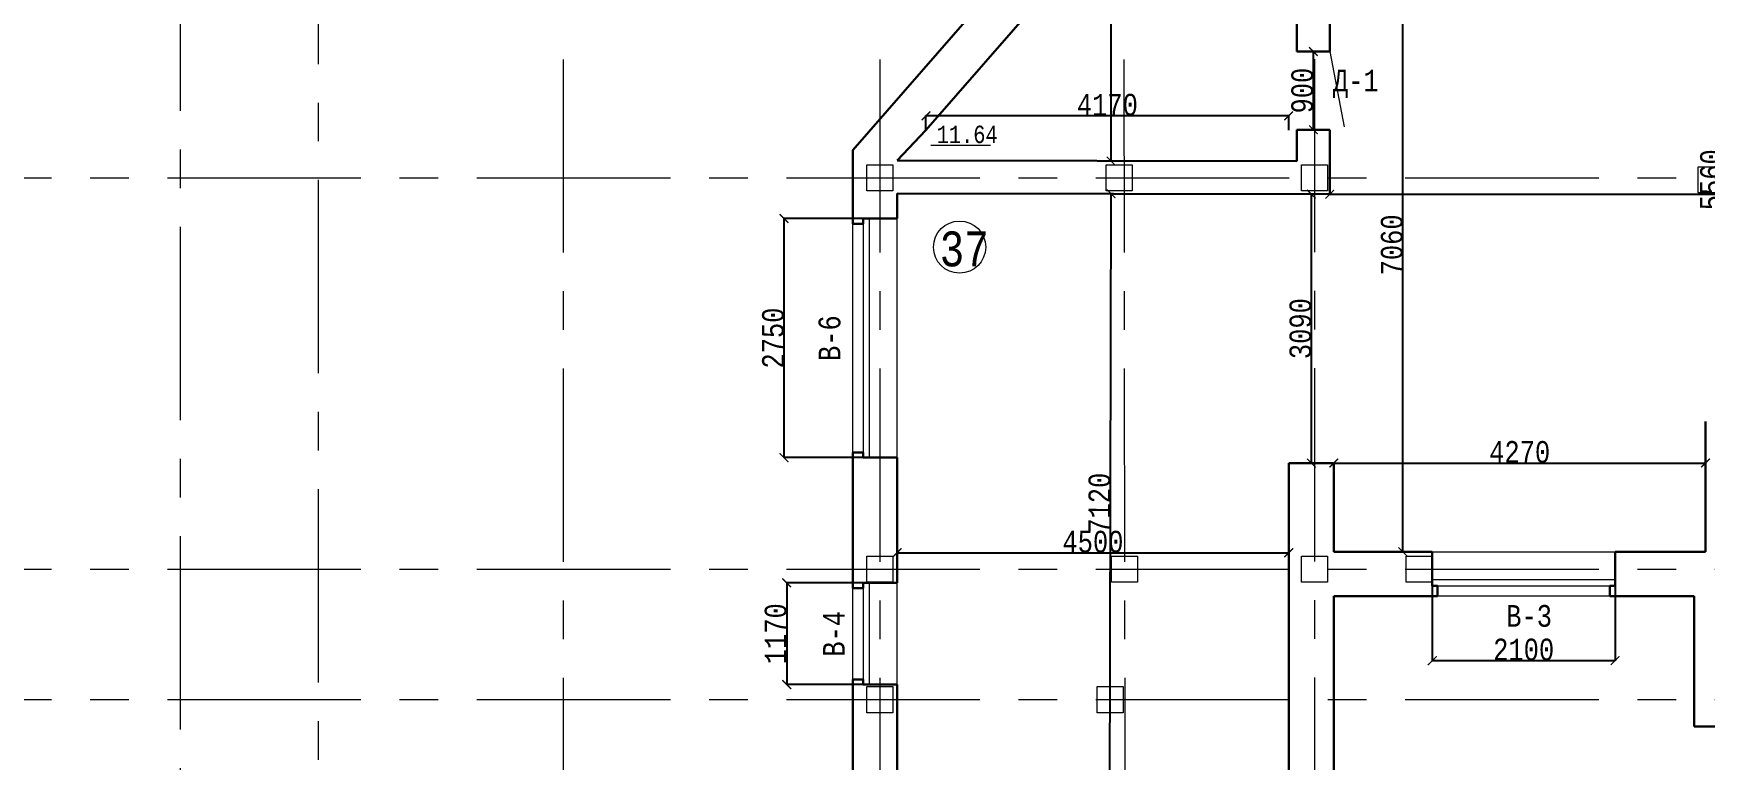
# Model space of a CAD drawing. Header units: millimetres. Extents: x -689206 to 4969298, y -1019800 to 703299.
# Drawn here: x 53388 to 72604, y -647457 to -639095 of the extents above; entities that cross this region are included whole.
import ezdxf

# ---------------------------------------------------------------- set-up
doc = ezdxf.new("R2010")
doc.units = ezdxf.units.MM
doc.linetypes.add('JIS_02_4.0', pattern=[5.5, 4, -1.5])
doc.linetypes.add('осеваяX2', pattern=[101.6, 63.5, -12.7, 12.7, -12.7])
for name, color, linetype, lineweight in [('несущие', 7, 'Continuous', 30), ('ОКНА', 250, 'Continuous', 20), ('ПЕРЕГОРОДКИ', 252, 'Continuous', 9), ('РАЗМЕРЫ', 7, 'Continuous', 9), ('сваи', 7, 'JIS_02_4.0', 30), ('стены', 7, 'Continuous', 20)]:
    doc.layers.add(name, color=color, linetype=linetype, lineweight=lineweight)
doc.layers.add('четотам', color=7, linetype='Continuous')
doc.styles.add('Аннотативный', font='isocteur.ttf', dxfattribs={"width": 0.7, "height": 250})
doc.dimstyles.new('Аннотативный', dxfattribs={"dimscale": 0, "dimtxt": 250, "dimasz": 100, "dimexe": 1.25, "dimexo": 0.625, "dimtad": 1, "dimdec": 0, "dimtxsty": 'Аннотативный', "dimblk": 'ARCHTICK', "dimcen": 2.5, "dimadec": 0, "dimazin": 0, "dimtfac": 1, "dimtdec": 0, "dimtmove": 0, "dimatfit": 3, "dimfxl": 1, "dimarcsym": 0})

# ---------------------------------------------------------------- blocks, each defined once
blk = doc.blocks.new('_ArchTick')
at = {"color": 0, "linetype": 'ByBlock', "const_width": 0.15}
blk.add_lwpolyline([(-0.5, -0.5), (0.5, 0.5)], dxfattribs=at)
blk = doc.blocks.new('*D2707')
at = {"layer": 'Defpoints', "color": 0, "lineweight": 5, "transparency": 16777216}
for p in [(72604, -644036), (68332, -644727), (72604, -644727)]:
    blk.add_point(p, dxfattribs=at)
at = {"layer": 'стены', "color": 0, "lineweight": -2, "transparency": 16777216}
for p, q in [((68332, -644726), (68332, -644035)), ((68332, -644036), (72604, -644036)), ((72604, -644726), (72604, -644035))]:
    blk.add_line(p, q, dxfattribs=at)
at = {"layer": 'стены', "color": 0, "lineweight": -2, "transparency": 16777216, "xscale": 100, "yscale": 100, "zscale": 100, "rotation": 180}
blk.add_blockref('_ArchTick', (68332, -644036), dxfattribs=at)
at = {"layer": 'стены', "color": 0, "lineweight": -2, "transparency": 16777216, "xscale": 100, "yscale": 100, "zscale": 100}
blk.add_blockref('_ArchTick', (72604, -644036), dxfattribs=at)
at = {"layer": 'стены', "color": 0, "lineweight": 5, "transparency": 16777216, "insert": (70468, -643910), "char_height": 250, "attachment_point": 5, "style": 'Аннотативный'}
blk.add_mtext('4270', dxfattribs=at)
blk = doc.blocks.new('*D2709')
at = {"layer": 'Defpoints', "color": 0, "lineweight": 5, "transparency": 16777216}
for p in [(63645, -640043), (63645, -640206), (67814, -640206)]:
    blk.add_point(p, dxfattribs=at)
at = {"layer": 'стены', "color": 0, "lineweight": -2, "transparency": 16777216}
for p, q in [((63645, -640206), (63645, -640041)), ((67814, -640043), (63645, -640043)), ((67814, -640206), (67814, -640041))]:
    blk.add_line(p, q, dxfattribs=at)
at = {"layer": 'стены', "color": 0, "lineweight": -2, "transparency": 16777216, "xscale": 100, "yscale": 100, "zscale": 100, "rotation": 180}
blk.add_blockref('_ArchTick', (63645, -640043), dxfattribs=at)
at = {"layer": 'стены', "color": 0, "lineweight": -2, "transparency": 16777216, "xscale": 100, "yscale": 100, "zscale": 100}
blk.add_blockref('_ArchTick', (67814, -640043), dxfattribs=at)
at = {"layer": 'стены', "color": 0, "lineweight": 5, "transparency": 16777216, "insert": (65730, -639917), "char_height": 250, "attachment_point": 5, "style": 'Аннотативный'}
blk.add_mtext('4170', dxfattribs=at)
blk = doc.blocks.new('*D2771')
at = {"layer": 'Defpoints', "color": 0, "lineweight": 5, "transparency": 16777216}
for p in [(65773, -640940), (65773, -640940), (65759, -648057)]:
    blk.add_point(p, dxfattribs=at)
at = {"layer": 'ОКНА', "color": 0, "lineweight": -2, "transparency": 16777216}
for p, q in [((65759, -648057), (65773, -640940)), ((65774, -640940), (65774, -640940)), ((65759, -648057), (65760, -648057))]:
    blk.add_line(p, q, dxfattribs=at)
at = {"layer": 'ОКНА', "color": 0, "lineweight": -2, "transparency": 16777216, "xscale": 100, "yscale": 100, "zscale": 100}
for p, rotation in [((65773, -640940), 89.88563864919588), ((65759, -648057), 269.8856386491959)]:
    blk.add_blockref('_ArchTick', p, dxfattribs=dict(at, rotation=rotation))
at = {"layer": 'ОКНА', "color": 0, "lineweight": 5, "transparency": 16777216, "insert": (65640, -644498), "char_height": 250, "attachment_point": 5, "rotation": 89.8856, "style": 'Аннотативный'}
blk.add_mtext('7120', dxfattribs=at)
blk = doc.blocks.new('*D2772')
at = {"layer": 'Defpoints', "color": 0, "lineweight": 5, "transparency": 16777216}
for p in [(63314, -644694), (67814, -644694), (67814, -645067)]:
    blk.add_point(p, dxfattribs=at)
at = {"layer": 'ОКНА', "color": 0, "lineweight": -2, "transparency": 16777216}
for p, q in [((63314, -644695), (63314, -645068)), ((67814, -644695), (67814, -645068)), ((63314, -645067), (67814, -645067))]:
    blk.add_line(p, q, dxfattribs=at)
at = {"layer": 'ОКНА', "color": 0, "lineweight": -2, "transparency": 16777216, "xscale": 100, "yscale": 100, "zscale": 100, "rotation": 180}
blk.add_blockref('_ArchTick', (63314, -645067), dxfattribs=at)
at = {"layer": 'ОКНА', "color": 0, "lineweight": -2, "transparency": 16777216, "xscale": 100, "yscale": 100, "zscale": 100}
blk.add_blockref('_ArchTick', (67814, -645067), dxfattribs=at)
at = {"layer": 'ОКНА', "color": 0, "lineweight": 5, "transparency": 16777216, "insert": (65564, -644942), "char_height": 250, "attachment_point": 5, "style": 'Аннотативный'}
blk.add_mtext('4500', dxfattribs=at)
blk = doc.blocks.new('*D2819')
at = {"layer": 'Defpoints', "color": 0, "linetype": 'ByBlock', "lineweight": 5, "transparency": 16777216}
for p in [(62014, -641224), (63314, -641224), (63314, -643974)]:
    blk.add_point(p, dxfattribs=at)
at = {"layer": 'РАЗМЕРЫ', "color": 0, "linetype": 'ByBlock', "lineweight": -2, "transparency": 16777216}
for p, q in [((63314, -641224), (62013, -641224)), ((62014, -643974), (62014, -641224)), ((63314, -643974), (62013, -643974))]:
    blk.add_line(p, q, dxfattribs=at)
at = {"layer": 'РАЗМЕРЫ', "color": 0, "linetype": 'ByBlock', "lineweight": -2, "transparency": 16777216, "xscale": 100, "yscale": 100, "zscale": 100}
for p, rotation in [((62014, -641224), 90), ((62014, -643974), 270)]:
    blk.add_blockref('_ArchTick', p, dxfattribs=dict(at, rotation=rotation))
at = {"layer": 'РАЗМЕРЫ', "color": 0, "linetype": 'ByBlock', "lineweight": 5, "transparency": 16777216, "insert": (61889, -642599), "char_height": 250, "attachment_point": 5, "rotation": 90, "style": 'Аннотативный'}
blk.add_mtext('2750', dxfattribs=at)
blk = doc.blocks.new('*D2820')
at = {"layer": 'Defpoints', "color": 0, "linetype": 'ByBlock', "lineweight": 5, "transparency": 16777216}
for p in [(63314, -645414), (62045, -646584), (63314, -646584)]:
    blk.add_point(p, dxfattribs=at)
at = {"layer": 'РАЗМЕРЫ', "color": 0, "linetype": 'ByBlock', "lineweight": -2, "transparency": 16777216}
for p, q in [((63314, -645414), (62044, -645414)), ((62045, -645414), (62045, -646584)), ((63314, -646584), (62044, -646584))]:
    blk.add_line(p, q, dxfattribs=at)
at = {"layer": 'РАЗМЕРЫ', "color": 0, "linetype": 'ByBlock', "lineweight": -2, "transparency": 16777216, "xscale": 100, "yscale": 100, "zscale": 100}
for p, rotation in [((62045, -645414), 90), ((62045, -646584), 270)]:
    blk.add_blockref('_ArchTick', p, dxfattribs=dict(at, rotation=rotation))
at = {"layer": 'РАЗМЕРЫ', "color": 0, "linetype": 'ByBlock', "lineweight": 5, "transparency": 16777216, "insert": (61919, -645999), "char_height": 250, "attachment_point": 5, "rotation": 90, "style": 'Аннотативный'}
blk.add_mtext('1170', dxfattribs=at)
blk = doc.blocks.new('*D2792')
at = {"layer": 'Defpoints', "color": 0, "linetype": 'ByBlock', "lineweight": 5, "transparency": 16777216}
for p in [(69464, -645057), (71564, -645057), (71564, -646308)]:
    blk.add_point(p, dxfattribs=at)
at = {"layer": 'РАЗМЕРЫ', "color": 0, "linetype": 'ByBlock', "lineweight": -2, "transparency": 16777216}
for p, q in [((69464, -645058), (69464, -646309)), ((71564, -645058), (71564, -646309)), ((69464, -646308), (71564, -646308))]:
    blk.add_line(p, q, dxfattribs=at)
at = {"layer": 'РАЗМЕРЫ', "color": 0, "linetype": 'ByBlock', "lineweight": -2, "transparency": 16777216, "xscale": 100, "yscale": 100, "zscale": 100, "rotation": 180}
blk.add_blockref('_ArchTick', (69464, -646308), dxfattribs=at)
at = {"layer": 'РАЗМЕРЫ', "color": 0, "linetype": 'ByBlock', "lineweight": -2, "transparency": 16777216, "xscale": 100, "yscale": 100, "zscale": 100}
blk.add_blockref('_ArchTick', (71564, -646308), dxfattribs=at)
at = {"layer": 'РАЗМЕРЫ', "color": 0, "linetype": 'ByBlock', "lineweight": 5, "transparency": 16777216, "insert": (70514, -646182), "char_height": 250, "attachment_point": 5, "style": 'Аннотативный'}
blk.add_mtext('2100', dxfattribs=at)
blk = doc.blocks.new('*D2860')
at = {"layer": 'Defpoints', "color": 0, "linetype": 'ByBlock', "lineweight": 5, "transparency": 16777216}
for p in [(68899, -637997), (69126, -637997), (68898, -645057)]:
    blk.add_point(p, dxfattribs=at)
at = {"layer": 'РАЗМЕРЫ', "color": 0, "linetype": 'ByBlock', "lineweight": -2, "transparency": 16777216}
for p, q in [((68899, -637997), (69127, -637997)), ((69125, -645057), (69126, -637997)), ((68899, -645057), (69127, -645057))]:
    blk.add_line(p, q, dxfattribs=at)
at = {"layer": 'РАЗМЕРЫ', "color": 0, "linetype": 'ByBlock', "lineweight": -2, "transparency": 16777216, "xscale": 100, "yscale": 100, "zscale": 100}
for p, rotation in [((69126, -637997), 89.99630299813984), ((69125, -645057), 269.9963029981398)]:
    blk.add_blockref('_ArchTick', p, dxfattribs=dict(at, rotation=rotation))
at = {"layer": 'РАЗМЕРЫ', "color": 0, "linetype": 'ByBlock', "lineweight": 5, "transparency": 16777216, "insert": (69000, -641527), "char_height": 250, "attachment_point": 5, "rotation": 89.9963, "style": 'Аннотативный'}
blk.add_mtext('7060', dxfattribs=at)
blk = doc.blocks.new('*D2918')
at = {"layer": 'Defpoints', "color": 0, "lineweight": 5, "ltscale": 150, "transparency": 16777216}
for p in [(68097, -639303), (68097, -639303), (68097, -640203)]:
    blk.add_point(p, dxfattribs=at)
at = {"layer": 'РАЗМЕРЫ', "color": 0, "lineweight": -2, "ltscale": 150, "transparency": 16777216}
for p, q in [((68097, -639303), (68098, -639303)), ((68097, -640203), (68097, -639303)), ((68097, -640203), (68098, -640203))]:
    blk.add_line(p, q, dxfattribs=at)
at = {"layer": 'РАЗМЕРЫ', "color": 0, "lineweight": -2, "ltscale": 150, "transparency": 16777216, "xscale": 100, "yscale": 100, "zscale": 100}
for p, rotation in [((68097, -639303), 90), ((68097, -640203), 270)]:
    blk.add_blockref('_ArchTick', p, dxfattribs=dict(at, rotation=rotation))
at = {"layer": 'РАЗМЕРЫ', "color": 0, "lineweight": 5, "ltscale": 150, "transparency": 16777216, "insert": (67971, -639753), "char_height": 250, "attachment_point": 5, "rotation": 90, "style": 'Аннотативный'}
blk.add_mtext('900', dxfattribs=at)
blk = doc.blocks.new('*D2920')
at = {"layer": 'Defpoints', "color": 0, "lineweight": 5, "ltscale": 150, "transparency": 16777216}
for p in [(65773, -636281), (67914, -636281), (67906, -640564)]:
    blk.add_point(p, dxfattribs=at)
at = {"layer": 'РАЗМЕРЫ', "color": 0, "lineweight": -2, "ltscale": 150, "transparency": 16777216}
for p, q in [((67914, -636281), (65772, -636281)), ((65773, -640564), (65773, -636281)), ((67905, -640564), (65772, -640564))]:
    blk.add_line(p, q, dxfattribs=at)
at = {"layer": 'РАЗМЕРЫ', "color": 0, "lineweight": -2, "ltscale": 150, "transparency": 16777216, "xscale": 100, "yscale": 100, "zscale": 100}
for p, rotation in [((65773, -636281), 90), ((65773, -640564), 270)]:
    blk.add_blockref('_ArchTick', p, dxfattribs=dict(at, rotation=rotation))
at = {"layer": 'РАЗМЕРЫ', "color": 0, "lineweight": 5, "ltscale": 150, "transparency": 16777216, "insert": (65647, -638422), "char_height": 250, "attachment_point": 5, "rotation": 90, "style": 'Аннотативный'}
blk.add_mtext('4280', dxfattribs=at)
blk = doc.blocks.new('*D2921')
at = {"layer": 'Defpoints', "color": 0, "lineweight": 5, "ltscale": 150, "transparency": 16777216}
for p in [(68075, -640944), (68075, -640944), (68069, -644036)]:
    blk.add_point(p, dxfattribs=at)
at = {"layer": 'РАЗМЕРЫ', "color": 0, "lineweight": -2, "ltscale": 150, "transparency": 16777216}
for p, q in [((68075, -644036), (68075, -640944)), ((68076, -640944), (68077, -640944)), ((68070, -644036), (68077, -644036))]:
    blk.add_line(p, q, dxfattribs=at)
at = {"layer": 'РАЗМЕРЫ', "color": 0, "lineweight": -2, "ltscale": 150, "transparency": 16777216, "xscale": 100, "yscale": 100, "zscale": 100}
for p, rotation in [((68075, -640944), 90), ((68075, -644036), 270)]:
    blk.add_blockref('_ArchTick', p, dxfattribs=dict(at, rotation=rotation))
at = {"layer": 'РАЗМЕРЫ', "color": 0, "lineweight": 5, "ltscale": 150, "transparency": 16777216, "insert": (67950, -642490), "char_height": 250, "attachment_point": 5, "rotation": 90, "style": 'Аннотативный'}
blk.add_mtext('3090', dxfattribs=at)
blk = doc.blocks.new('*D2912')
at = {"layer": 'Defpoints', "color": 0, "lineweight": 5, "ltscale": 15000, "transparency": 16777216}
for p in [(72794, -637997), (72794, -637997), (72794, -643560)]:
    blk.add_point(p, dxfattribs=at)
at = {"layer": 'сваи', "color": 0, "lineweight": -2, "ltscale": 15000, "transparency": 16777216}
for p, q in [((72794, -643560), (72794, -637997)), ((72795, -637997), (72796, -637997)), ((72795, -643560), (72796, -643560))]:
    blk.add_line(p, q, dxfattribs=at)
at = {"layer": 'сваи', "color": 0, "lineweight": -2, "ltscale": 15000, "transparency": 16777216, "xscale": 100, "yscale": 100, "zscale": 100}
for p, rotation in [((72794, -637997), 90), ((72794, -643560), 270)]:
    blk.add_blockref('_ArchTick', p, dxfattribs=dict(at, rotation=rotation))
at = {"layer": 'сваи', "color": 0, "lineweight": 5, "ltscale": 15000, "transparency": 16777216, "insert": (72669, -640778), "char_height": 250, "attachment_point": 5, "rotation": 90, "style": 'Аннотативный'}
blk.add_mtext('5560', dxfattribs=at)
blk = doc.blocks.new('*D2914')
at = {"layer": 'Defpoints', "color": 0, "lineweight": 5, "ltscale": 15000, "transparency": 16777216}
for p in [(68285, -640945), (84584, -640945), (84584, -640945)]:
    blk.add_point(p, dxfattribs=at)
at = {"layer": 'сваи', "color": 0, "lineweight": -2, "ltscale": 15000, "transparency": 16777216}
for p, q in [((68285, -640945), (68285, -640946)), ((68285, -640945), (84584, -640945)), ((84584, -640944), (84584, -640944))]:
    blk.add_line(p, q, dxfattribs=at)
at = {"layer": 'сваи', "color": 0, "lineweight": -2, "ltscale": 15000, "transparency": 16777216, "xscale": 100, "yscale": 100, "zscale": 100, "rotation": 180}
blk.add_blockref('_ArchTick', (68285, -640945), dxfattribs=at)
at = {"layer": 'сваи', "color": 0, "lineweight": -2, "ltscale": 15000, "transparency": 16777216, "xscale": 100, "yscale": 100, "zscale": 100}
blk.add_blockref('_ArchTick', (84584, -640945), dxfattribs=at)
at = {"layer": 'сваи', "color": 0, "lineweight": 5, "ltscale": 15000, "transparency": 16777216, "insert": (76435, -640819), "char_height": 250, "attachment_point": 5, "style": 'Аннотативный'}
blk.add_mtext('16300', dxfattribs=at)

msp = doc.modelspace()

# ---------------------------------------------------------------- linework, layer by layer
at = {"layer": 'несущие', "color": 0}
for p, q in [((63314.2, -640554.9), (63645.1, -640206.3)), ((69464.2, -645056.9), (68332.2, -645056.9)), ((69464.2, -645056.9), (69464.2, -645446.9)), ((72604.2, -645056.9), (71564.2, -645056.9)), ((63314.2, -645414.3), (62924.2, -645414.3)), ((69464.2, -645446.9), (69524.2, -645446.9)), ((69524.2, -645446.9), (69524.2, -645566.9)), ((68332.2, -645566.9), (69524.2, -645566.9)), ((71504.2, -645566.9), (72474.2, -645566.9)), ((72474.2, -647066.9), (72474.2, -645566.9)), ((62924.2, -646524.3), (62804.2, -646524.3)), ((62924.2, -646584.3), (62924.2, -646524.3)), ((63314.2, -646584.3), (62924.2, -646584.3)), ((72474.2, -647066.9), (73193.3, -647066.9))]:
    msp.add_line(p, q, dxfattribs=at)
at = {"layer": 'несущие', "color": 18, "linetype": 'ByBlock', "lineweight": 30, "true_color": 0x000000}
msp.add_line((62924.2, -643973.9), (63314.2, -643973.9), dxfattribs=at)
at = {"layer": 'ОКНА', "color": 18, "lineweight": 13, "true_color": 0x000000}
for p, q in [((62994.2, -641223.9), (62994.2, -643973.9)), ((62924.2, -641283.9), (62924.2, -643913.9)), ((62994.2, -645414.3), (62994.2, -646584.3)), ((62924.2, -645474.3), (62924.2, -646584.3))]:
    msp.add_line(p, q, dxfattribs=at)
at = {"layer": 'ОКНА', "color": 0, "lineweight": 13}
for p, q in [((69464.2, -645056.9), (71564.2, -645056.9)), ((63314.2, -646584.3), (63314.2, -645406.9)), ((71504.2, -645566.9), (69524.2, -645566.9))]:
    msp.add_line(p, q, dxfattribs=at)
at = {"layer": 'ОКНА', "lineweight": 13}
for p, q in [((69464.2, -645376.9), (71564.2, -645376.9)), ((69464.2, -645446.9), (71504.2, -645446.9))]:
    msp.add_line(p, q, dxfattribs=at)
at = {"layer": 'ПЕРЕГОРОДКИ', "linetype": 'ByBlock', "lineweight": 9, "ltscale": 35}
msp.add_line((68284.9, -639302.6), (68451.5, -640169.5), dxfattribs=at)
at = {"layer": 'РАЗМЕРЫ', "linetype": 'осеваяX2', "lineweight": 5, "ltscale": 35}
for p, q in [((56664.2, -657227.2), (56664.2, -607389.5)), ((59474.8, -607389.5), (59474.8, -657227.2)), ((65866.3, -607389.5), (65946.3, -657227.2)), ((68110.3, -607385.9), (68110.3, -657227.2)), ((55074.8, -619984.9), (55074.8, -657227.2))]:
    msp.add_line(p, q, dxfattribs=at)
at = {"layer": 'РАЗМЕРЫ', "lineweight": 30, "ltscale": 150}
for p, q in [((68284.9, -639302.6), (67908.2, -639302.6)), ((67905.7, -640564.1), (67908.2, -640202.6)), ((67908.2, -640202.6), (68284.9, -640202.6))]:
    msp.add_line(p, q, dxfattribs=at)
at = {"layer": 'РАЗМЕРЫ'}
msp.add_line((63699.3, -640380.2), (64388.6, -640380.2), dxfattribs=at)
at = {"layer": 'РАЗМЕРЫ', "lineweight": 30}
for p, q in [((67905.7, -640564.1), (63314.2, -640554.9)), ((68284.9, -640944.8), (63314.2, -640934.9)), ((62924.2, -641223.9), (62924.2, -641283.9)), ((62924.2, -641283.9), (62804.2, -641283.9)), ((62804.2, -641283.9), (62924.2, -641283.9)), ((62924.2, -643913.9), (62804.2, -643913.9)), ((62924.2, -643973.9), (62924.2, -643913.9)), ((62924.2, -645414.3), (62924.2, -645474.3)), ((71564.2, -645446.9), (71504.2, -645446.9)), ((71504.2, -645446.9), (71504.2, -645566.9)), ((62804.2, -645474.3), (62924.2, -645474.3))]:
    msp.add_line(p, q, dxfattribs=at)
at = {"layer": 'РАЗМЕРЫ', "lineweight": 13}
for p, q in [((63314.2, -643973.9), (63314.2, -641223.9)), ((62804.2, -643913.9), (62804.2, -641283.9)), ((62804.2, -646524.3), (62804.2, -645474.3))]:
    msp.add_line(p, q, dxfattribs=at)
at = {"layer": 'РАЗМЕРЫ', "color": 0}
msp.add_line((72604.2, -645056.9), (71564.2, -645056.9), dxfattribs=at)
at = {"layer": 'стены', "linetype": 'осеваяX2', "lineweight": 5, "ltscale": 35}
for p, q in [((63114.2, -607389.5), (63114.2, -657227.2)), ((44261.5, -640754.9), (111314.2, -640754.9)), ((44261.5, -645256.9), (111314.2, -645256.9)), ((44261.5, -646756.9), (111314.2, -646756.9))]:
    msp.add_line(p, q, dxfattribs=at)
at = {"layer": 'стены'}
for p, q in [((62804.2, -640437.4), (66554.2, -636131.9)), ((62804.2, -640437.4), (66554.2, -636131.9)), ((62804.2, -641283.9), (62804.2, -640437.4)), ((62804.2, -641283.9), (62804.2, -640437.4)), ((62804.2, -647174.3), (62804.2, -647194.9))]:
    msp.add_line(p, q, dxfattribs=at)
at = {"layer": 'стены', "lineweight": 30}
for p, q in [((62804.2, -640437.4), (66554.2, -636131.9)), ((67914.2, -636280.8), (67908.2, -639302.6)), ((63645.1, -640206.3), (66696.8, -636702.6)), ((68284.9, -637996.8), (68284.9, -639302.6)), ((68284.9, -640202.6), (68284.9, -640944.8)), ((62804.2, -640437.4), (62804.2, -641283.9)), ((63314.2, -640934.9), (63314.2, -641223.9)), ((72604.2, -645056.9), (72604.2, -643559.5)), ((62804.2, -643913.9), (62804.2, -645474.3)), ((63314.2, -643973.9), (63314.2, -645414.3)), ((67814.2, -644035.9), (67814.2, -648056.9)), ((67814.2, -644035.9), (68324.2, -644035.9)), ((68332.2, -645056.9), (68332.2, -644043.9)), ((71564.2, -645446.9), (71564.2, -645056.9)), ((63314.2, -645414.3), (62924.2, -645414.3)), ((68332.2, -645566.9), (68332.2, -648566.9)), ((62804.2, -646524.3), (62804.2, -648566.9)), ((63314.2, -646584.3), (63314.2, -648056.9))]:
    msp.add_line(p, q, dxfattribs=at)
at = {"layer": 'стены', "color": 18, "lineweight": 30, "true_color": 0x000000}
msp.add_line((63314.2, -641223.9), (62924.2, -641223.9), dxfattribs=at)
at = {"layer": 'стены', "color": 7, "lineweight": 30, "true_color": 0xffffff}
msp.add_line((62924.2, -643973.9), (63314.2, -643973.9), dxfattribs=at)
at = {"layer": 'стены', "color": 1, "linetype": 'осеваяX2', "ltscale": 10}
msp.add_line((63314.2, -643973.9), (63314.2, -644484.3), dxfattribs=at)
at = {"layer": 'стены', "lineweight": 20}
for points in [[(62964.2, -640604.9), (63264.2, -640604.9), (63264.2, -640904.9), (62964.2, -640904.9)], [(65714.2, -640604.9), (66014.2, -640604.9), (66014.2, -640904.9), (65714.2, -640904.9)], [(67960.3, -640604.9), (68260.3, -640604.9), (68260.3, -640904.9), (67960.3, -640904.9)], [(72518.7, -640628.2), (72818.7, -640628.2), (72818.7, -640928.2), (72518.7, -640928.2)], [(62964.2, -645106.9), (63264.2, -645106.9), (63264.2, -645406.9), (62964.2, -645406.9)], [(65777.1, -645106.9), (66077.1, -645106.9), (66077.1, -645406.9), (65777.1, -645406.9)], [(67960.3, -645106.9), (68260.3, -645106.9), (68260.3, -645406.9), (67960.3, -645406.9)], [(69164.2, -645106.9), (69464.2, -645106.9), (69464.2, -645406.9), (69164.2, -645406.9)], [(62964.2, -646606.9), (63264.2, -646606.9), (63264.2, -646906.9), (62964.2, -646906.9)], [(65611.4, -646606.9), (65911.4, -646606.9), (65911.4, -646906.9), (65611.4, -646906.9)]]:
    msp.add_lwpolyline(points, close=True, dxfattribs=at)
at = {"layer": 'четотам', "lineweight": 13}
msp.add_circle((64031.5, -641552.6), 300, dxfattribs=at)

# ---------------------------------------------------------------- texts
at = {"layer": 'РАЗМЕРЫ', "lineweight": 20, "ltscale": 150, "char_height": 250, "width": 922.913, "attachment_point": 1, "style": 'Аннотативный'}
for s, insert in [('Д-1', (68321.5, -639512)), ('В-3', (70313.4, -645668.3))]:
    msp.add_mtext(s, dxfattribs=dict(at, insert=insert))
at = {"layer": 'РАЗМЕРЫ', "insert": (63767.6, -640156.2), "char_height": 200, "width": 656.117, "attachment_point": 1, "style": 'Аннотативный'}
msp.add_mtext('11.64', dxfattribs=at)
at = {"layer": 'РАЗМЕРЫ', "lineweight": 13, "ltscale": 150, "insert": (63803.4, -641372.7), "char_height": 401.1, "width": 1460, "attachment_point": 1, "style": 'Аннотативный'}
msp.add_mtext('37', dxfattribs=at)
at = {"layer": 'РАЗМЕРЫ', "lineweight": 20, "ltscale": 150, "char_height": 250, "width": 922.913, "attachment_point": 1, "rotation": 90, "style": 'Аннотативный'}
for s, insert in [('В-6', (62411.5, -642862.6)), ('В-4', (62461.5, -646262.6))]:
    msp.add_mtext(s, dxfattribs=dict(at, insert=insert))

# ---------------------------------------------------------------- dimensions: what is measured, and where the dimension line sits
at = {"layer": 'ОКНА', "lineweight": 5}
dim = msp.add_aligned_dim(p1=(65758.8, -648056.9), p2=(65773, -640939.8), distance=0, text='7120', dimstyle='Аннотативный', dxfattribs=at)
dim.commit()
dim.dimension.update_dxf_attribs({"geometry": '*D2771', "text_midpoint": (65640.2, -644498.1)})
dim = msp.add_aligned_dim(p1=(63314.2, -644694.1), p2=(67814.2, -644694.1), distance=-373, dimstyle='Аннотативный', dxfattribs=at)
dim.commit()
dim.dimension.update_dxf_attribs({"geometry": '*D2772', "text_midpoint": (65564.2, -644941.5)})
at = {"layer": 'РАЗМЕРЫ', "lineweight": 5, "ltscale": 150}
for base, p1, p2, text, picture, middle in [((65773, -636280.8), (67905.7, -640564.1), (67914.2, -636280.8), '4280', '*D2920', (65647.3, -638422.4)), ((68075.4, -640944.4), (68069.2, -644035.9), (68075.4, -640944.4), '3090', '*D2921', (67949.8, -642490.1))]:
    dim = msp.add_linear_dim(base=base, p1=p1, p2=p2, angle=90, text=text, dimstyle='Аннотативный', dxfattribs=at)
    dim.commit()
    dim.dimension.update_dxf_attribs({"geometry": picture, "text_midpoint": middle})
at = {"layer": 'РАЗМЕРЫ', "linetype": 'ByBlock', "lineweight": 5}
dim = msp.add_aligned_dim(p1=(68898.2, -645056.9), p2=(68898.6, -637996.8), distance=-227.2, dimstyle='Аннотативный', dxfattribs=at)
dim.commit()
dim.dimension.update_dxf_attribs({"geometry": '*D2860', "text_midpoint": (69000, -641526.9)})
at = {"layer": 'РАЗМЕРЫ', "lineweight": 5, "ltscale": 150}
dim = msp.add_linear_dim(base=(68096.5, -639302.6), p1=(68096.5, -640202.6), p2=(68096.5, -639302.6), angle=90, dimstyle='Аннотативный', dxfattribs=at)
dim.commit()
dim.dimension.update_dxf_attribs({"geometry": '*D2918', "text_midpoint": (67970.9, -639752.6)})
at = {"layer": 'РАЗМЕРЫ', "color": 18, "linetype": 'ByBlock', "lineweight": 5, "true_color": 0x000000}
for base, p1, p2, picture, middle in [((62014.2, -641223.9), (63314.2, -643973.9), (63314.2, -641223.9), '*D2819', (61888.5, -642598.9)), ((62044.8, -646584.3), (63314.2, -645414.3), (63314.2, -646584.3), '*D2820', (61919.1, -645999.3))]:
    dim = msp.add_linear_dim(base=base, p1=p1, p2=p2, angle=90, dimstyle='Аннотативный', dxfattribs=at)
    dim.commit()
    dim.dimension.update_dxf_attribs({"geometry": picture, "text_midpoint": middle})
dim = msp.add_linear_dim(base=(71564.2, -646308.1), p1=(69464.2, -645056.9), p2=(71564.2, -645056.9), dimstyle='Аннотативный', dxfattribs=at)
dim.commit()
dim.dimension.update_dxf_attribs({"geometry": '*D2792', "text_midpoint": (70514.2, -646182.4)})
at = {"layer": 'сваи', "lineweight": 5, "ltscale": 15000}
dim = msp.add_linear_dim(base=(72794.3, -637996.9), p1=(72794.3, -643559.5), p2=(72794.3, -637996.9), angle=90, text='5560', dimstyle='Аннотативный', dxfattribs=at)
dim.commit()
dim.dimension.update_dxf_attribs({"geometry": '*D2912', "text_midpoint": (72668.7, -640778.2)})
dim = msp.add_linear_dim(base=(84584.2, -640944.9), p1=(68284.9, -640944.8), p2=(84584.2, -640944.9), text='16300', dimstyle='Аннотативный', dxfattribs=at)
dim.commit()
dim.dimension.update_dxf_attribs({"geometry": '*D2914', "text_midpoint": (76434.6, -640819.3)})
at = {"layer": 'стены', "lineweight": 5}
for base, p1, p2, text, picture, middle in [((63645.1, -640042.6), (67814.2, -640206.3), (63645.1, -640206.3), '4170', '*D2709', (65729.7, -639917)), ((72604.2, -644035.9), (68332.2, -644726.9), (72604.2, -644726.9), '4270', '*D2707', (70468.2, -643910.2))]:
    dim = msp.add_linear_dim(base=base, p1=p1, p2=p2, text=text, dimstyle='Аннотативный', dxfattribs=at)
    dim.commit()
    dim.dimension.update_dxf_attribs({"geometry": picture, "text_midpoint": middle})

doc.saveas('drawing.dxf')
